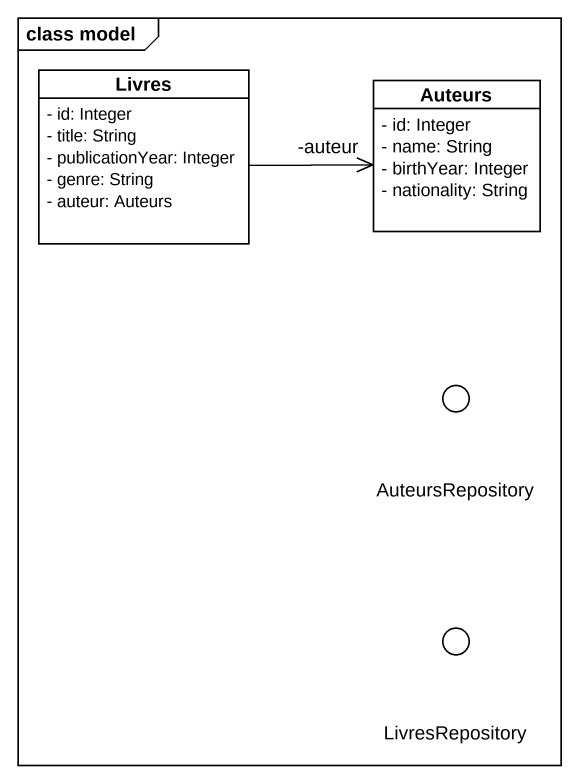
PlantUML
@startuml
mainframe class model
allowmixing
hide circle
hide empty members
skinparam classAttributeIconSize 0
class Livres {
  - id: Integer
  - title: String
  - publicationYear: Integer
  - genre: String
  - auteur: Auteurs
}
class Auteurs {
  - id: Integer
  - name: String
  - birthYear: Integer
  - nationality: String
}
() AuteursRepository <<interface>>
() LivresRepository <<interface>>
Livres -right-> "-auteur" Auteurs
@enduml
